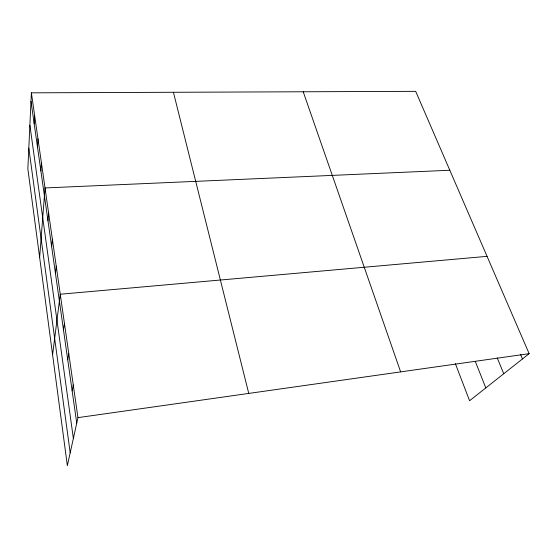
<?xml version="1.0" encoding="UTF-8"?>
<svg xmlns="http://www.w3.org/2000/svg" width="557" height="557" viewBox="0 0 557 557"><rect width="100%" height="100%" fill="white"/><g stroke="black" fill="none" stroke-linecap="round" stroke-linejoin="round"><path stroke-width="0.84" d="M31.387 92.831L27.85 168.841L67.355 465.659L77.952 417.639L31.387 92.831L415.682 91.341L529.15 353.667L469.586 400.734L455.348 363.617M34.179 123.772L34.625 115.396M37.479 146.957L37.973 138.749M40.884 170.95L41.434 162.916M39.638 257.431L45.026 187.946L449.812 170.254M47.965 220.746L48.633 213.108M51.641 246.584L52.372 239.183M55.442 273.362L56.243 266.204M52.595 354.767L60.26 294.235L487.055 256.352M63.484 329.911L64.431 323.325M67.731 359.808L68.769 353.549M72.145 390.861L73.266 384.957M77.952 417.639L529.15 353.667M520.454 354.203L522.473 358.945M497.22 357.866L503.751 373.733M475.358 361.556L485.815 387.909M303.21 91.773L400.643 371.888M173.422 92.281L248.756 393.423M30.99 101.346L76.741 423.146M29.883 125.228L73.364 438.422M28.818 148.12L70.189 452.827"/></g></svg>
